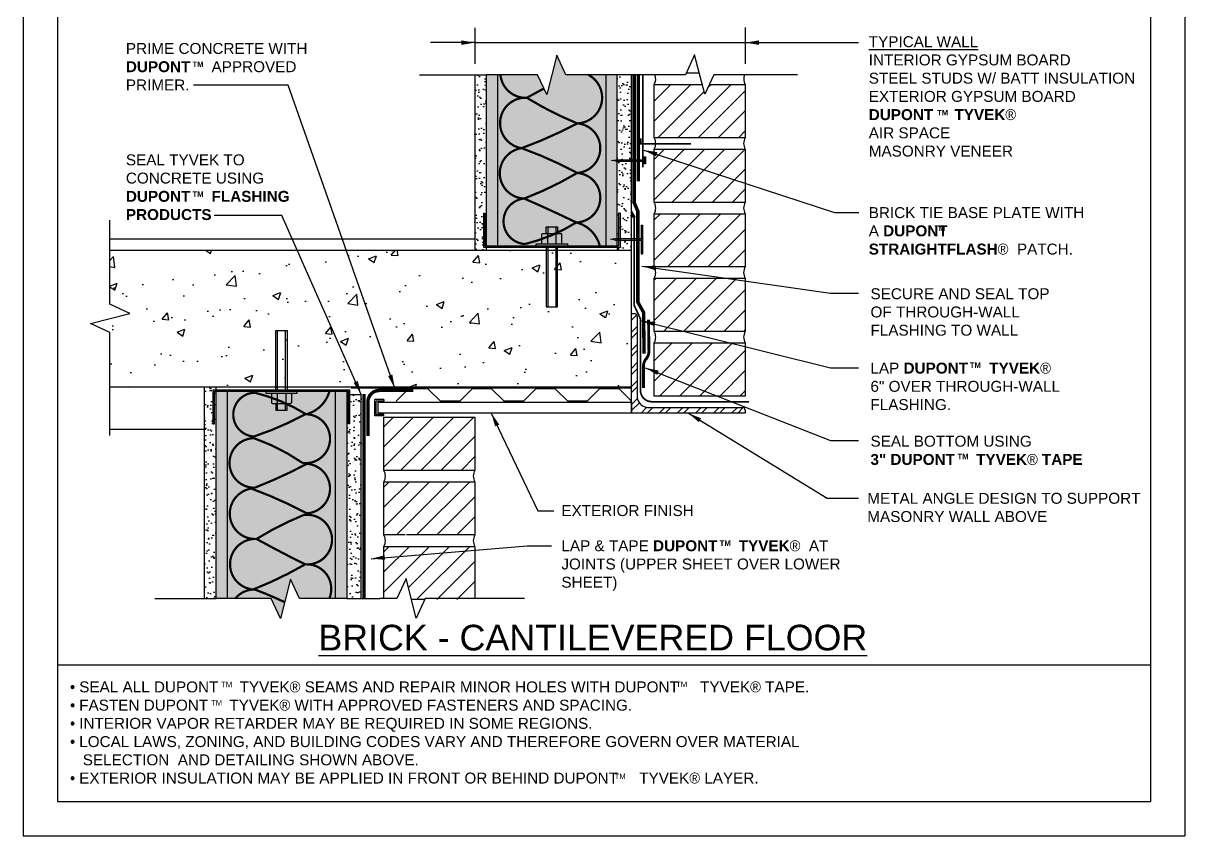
# Model space of a CAD drawing. Extents: x -26.6 to 51, y 0 to 66.
# Drawn here: x 0 to 51, y 0 to 35.7 of the extents above; entities that cross this region are included whole.
import ezdxf

# ---------------------------------------------------------------- set-up
doc = ezdxf.new("R2010")
doc.units = 0
doc.header["$LTSCALE"] = 1.5
doc.header["$MEASUREMENT"] = 0
doc.linetypes.add('DASHED', pattern=[0.75, 0.5, -0.25])
doc.layers.get('DEFPOINTS').update_dxf_attribs({"linetype": 'CONTINUOUS'})
for name, color, linetype in [('8X11-TTB$0$B', 5, 'CONTINUOUS'), ('BRICK', 13, 'CONTINUOUS'), ('CLADDING', 252, 'CONTINUOUS'), ('FLASHING', 124, 'CONTINUOUS'), ('INSULATION', 40, 'CONTINUOUS'), ('SEALANT', 252, 'CONTINUOUS'), ('STRAIGHTFLASH', 253, 'CONTINUOUS'), ('STRUCTURE', 252, 'CONTINUOUS'), ('STRUCTURE_SHADING', 254, 'CONTINUOUS'), ('TEXT', 7, 'CONTINUOUS'), ('TYVEK', 160, 'DASHED'), ('TYVEK_TAPE', 130, 'CONTINUOUS')]:
    doc.layers.add(name, color=color, linetype=linetype)
doc.styles.add('DETAILS', font='sanss___.ttf', dxfattribs={"height": 1})
doc.dimstyles.new('TYVEKDETAILS', dxfattribs={"dimscale": 6, "dimtxt": 1.5, "dimasz": 0.1, "dimexe": 0.75, "dimexo": 0.75, "dimgap": 0.75, "dimtad": 0, "dimtih": 1, "dimtoh": 1, "dimdec": 4, "dimzin": 0, "dimtxsty": 'DETAILS', "dimcen": 0.0625, "dimazin": 3, "dimtfac": 1, "dimtdec": 4, "dimtofl": 0, "dimtmove": 0, "dimatfit": 3, "dimtolj": 1, "dimtzin": 0})
pattern_1 = [(45, (46.9301, 13.55013), (-0.441942, 0.441942), [])]
pattern_2 = [(45, (46.9301, 13.6905), (-0.441942, 0.441942), [])]
pattern_3 = [(37.5, (46.9301, 11.6905), (-0.0157483, 0.481706), [0, -0.38, 0, -0.425, 0, -0.40625]), (7.5, (46.9301, 11.6905), (0.442444, 0.7055365), [0, -0.205, 0, -0.3425, 0, -0.13125]), (327.5, (46.6226, 11.6905), (0.7785355, 0.0014148), [0, -0.125, 0, -0.45, 0, -0.5875]), (317.5, (46.6226, 11.6905), (0.751532, 0.219419), [0, -0.0625, 0, -0.295, 0, -0.3375])]

msp = doc.modelspace()

# ---------------------------------------------------------------- hatches: boundary and pattern name
at = {"layer": 'BRICK', "linetype": 'CONTINUOUS'}
h = msp.add_hatch(dxfattribs=at)
h.set_pattern_fill('_USER', color=256, scale=0.625, angle=45, style=0, pattern_type=0)
h.set_pattern_definition([(45, (46.9301, 11.6905), (-0.441942, 0.441942), [])])
h.paths.add_polyline_path([(31.7, 32.966), (30.119, 32.966), (29.924, 32.542), (29.815, 32.966), (27.704, 32.966), (27.704, 30.632), (31.7, 30.632)])
h = msp.add_hatch(dxfattribs=at)
h.set_pattern_fill('_USER', color=256, scale=0.625, angle=45, style=0, pattern_type=0)
h.set_pattern_definition(pattern_1)
h.paths.add_polyline_path([(31.7, 30.132), (27.704, 30.132), (27.704, 27.799), (31.7, 27.799)])
h = msp.add_hatch(dxfattribs=at)
h.set_pattern_fill('_USER', color=256, scale=0.625, angle=45, style=0, pattern_type=0)
h.set_pattern_definition(pattern_1)
h.paths.add_polyline_path([(31.7, 27.299), (27.704, 27.299), (27.704, 24.966), (31.7, 24.966)])
h = msp.add_hatch(dxfattribs=at)
h.set_pattern_fill('_USER', color=256, scale=0.625, angle=45, style=0, pattern_type=0)
h.set_pattern_definition(pattern_1)
h.paths.add_polyline_path([(31.7, 24.466), (27.704, 24.466), (27.704, 22.132), (31.7, 22.132)])
h = msp.add_hatch(dxfattribs=at)
h.set_pattern_fill('_USER', color=256, scale=0.625, angle=45, style=0, pattern_type=0)
h.set_pattern_definition(pattern_1)
h.paths.add_polyline_path([(31.7, 21.632), (27.704, 21.632), (27.704, 19.299), (31.7, 19.299)])
h = msp.add_hatch(dxfattribs=at)
h.set_pattern_fill('_USER', color=256, scale=0.625, angle=45, style=0, pattern_type=0)
h.set_pattern_definition(pattern_2)
h.paths.add_polyline_path([(19.831, 18.367), (15.834, 18.367), (15.834, 16.034), (19.831, 16.034)])
h = msp.add_hatch(dxfattribs=at)
h.set_pattern_fill('_USER', color=256, scale=0.625, angle=45, style=0, pattern_type=0)
h.set_pattern_definition(pattern_2)
h.paths.add_polyline_path([(19.831, 15.534), (15.834, 15.534), (15.834, 13.2), (16.773, 13.2), (16.812, 13.285), (16.834, 13.2), (19.831, 13.2)])
h = msp.add_hatch(dxfattribs=at)
h.set_pattern_fill('_USER', color=256, scale=0.625, angle=45, style=0, pattern_type=0)
h.set_pattern_definition([(45, (46.9301, 10.85717), (-0.441942, 0.441942), [])])
h.paths.add_polyline_path([(16.812, 11.285), (17.047, 10.367), (19.831, 10.367), (19.831, 12.7), (15.834, 12.7), (15.834, 10.411), (16.409, 10.411)])
at = {"layer": 'SEALANT', "linetype": 'CONTINUOUS'}
msp.add_hatch(color=256, dxfattribs=at).paths.add_polyline_path([(26.706, 27.43), (26.706, 27.155), (26.869, 27.155)])
at = {"layer": 'STRUCTURE', "linetype": 'CONTINUOUS'}
h = msp.add_hatch(dxfattribs=at)
h.set_pattern_fill('AR-SAND', color=256, scale=0.25, style=0)
h.set_pattern_definition(pattern_3)
h.paths.add_polyline_path([(20.331, 33.399), (19.831, 33.399), (19.831, 25.7), (20.331, 25.7), (20.331, 25.825), (20.206, 25.825), (20.206, 27.325), (20.268, 27.325), (20.268, 25.888), (20.331, 25.888)])
h = msp.add_hatch(dxfattribs=at)
h.set_pattern_fill('AR-SAND', color=256, scale=0.25, style=0)
h.set_pattern_definition(pattern_3)
h.paths.add_polyline_path([(26.706, 33.399), (26.081, 33.399), (26.081, 27.843), (26.706, 27.843)])
h.paths.add_polyline_path([(26.706, 27.781), (26.081, 27.781), (26.081, 25.888), (26.143, 25.888), (26.143, 27.327), (26.206, 27.327), (26.206, 25.825), (26.081, 25.825), (26.081, 25.7), (26.706, 25.7)])
h = msp.add_hatch(dxfattribs=at)
h.set_pattern_fill('AR-CONC', color=256, scale=0.5, style=0)
h.set_pattern_definition([(50, (46.93, 11.6905), (3.5863, -0.31376), [0.375, -4.125]), (355, (46.93, 11.6905), (-0.69376, 3.76096), [0.3, -3.3]), (100.451, (47.229, 11.6644), (2.89255, 3.4472), [0.3187, -3.5057]), (46.184, (46.93, 12.6905), (5.3362, -0.8276), [0.5625, -6.1875]), (96.636, (47.375, 12.6215), (4.6733, 4.8706), [0.47805, -5.25856]), (351.184, (46.93, 12.6905), (4.6733, 4.8706), [0.45, -4.95]), (21, (47.43, 12.4405), (2.98454, -2.0131), [0.375, -4.125]), (326, (47.43, 12.4405), (1.21658, 3.62575), [0.3, -3.3]), (71.451, (47.6788, 12.2727), (4.20111, 1.61265), [0.3187, -3.5057]), (37.5, (46.9301, 11.6905), (0.0608, 1.66447), [0, -3.26, 0, -3.35, 0, -3.3125]), (7.5, (46.9301, 11.6905), (1.31535, 1.97206), [0, -1.91, 0, -3.185, 0, -1.2625]), (327.5, (45.8151, 11.6905), (2.669112, -0.112774), [0, -1.25, 0, -3.9, 0, -5.175]), (317.5, (45.315, 11.6905), (2.91593, 0.50052), [0, -1.625, 0, -2.59, 0, -3.675])])
edge = h.paths.add_edge_path()
edge.add_line((3.807, 19.445), (3.807, 22.083))
edge = h.paths.add_edge_path()
edge.add_line((3.807, 23.325), (3.807, 25.964))
edge = h.paths.add_edge_path()
edge.add_line((3.807, 22.083), (2.95, 22.478))
edge = h.paths.add_edge_path(flags=16)
edge.add_line((4.681, 22.922), (3.807, 23.325))
edge = h.paths.add_edge_path()
edge.add_line((2.95, 22.478), (4.681, 22.922))
edge = h.paths.add_edge_path()
edge.add_line((26.706, 25.7), (26.706, 19.7))
edge.add_line((3.807, 25.7), (26.706, 25.7))
edge.add_line((3.807, 19.7), (26.706, 19.7))
at = {"layer": 'STRUCTURE'}
h = msp.add_hatch(dxfattribs=at)
h.set_pattern_fill('ANSI32', color=256, scale=1.5, style=0)
h.set_pattern_definition([(45, (46.9301, 13.6905), (-0.397748, 0.397748), []), (45, (47.19526, 13.6905), (-0.397748, 0.397748), [])])
h.paths.add_polyline_path([(31.7, 18.673), (31.7, 18.548), (26.706, 18.548), (26.706, 21.7), (26.706, 21.7), (26.706, 21.7), (26.706, 22.922), (26.831, 22.922, -0.414213), (26.956, 22.797), (26.956, 19.298, 0.303402), (27.264, 18.836, 0.098268), (27.456, 18.798), (31.575, 18.798, -0.414214)])
at = {"layer": 'STRUCTURE', "linetype": 'CONTINUOUS'}
h = msp.add_hatch(dxfattribs=at)
h.set_pattern_fill('AR-SAND', color=256, scale=0.25, style=0)
h.set_pattern_definition(pattern_3)
h.paths.add_polyline_path([(8.464, 19.513), (8.401, 19.513), (8.401, 18.075), (8.339, 18.075), (8.339, 19.575), (8.464, 19.575), (8.464, 19.7), (7.964, 19.7), (7.964, 10.411), (8.464, 10.411)])
h = msp.add_hatch(dxfattribs=at)
h.set_pattern_fill('AR-SAND', color=256, scale=0.25, style=0)
h.set_pattern_definition(pattern_3)
h.paths.add_polyline_path([(14.839, 19.372), (14.339, 19.372), (14.339, 18.075), (14.276, 18.075), (14.276, 19.513), (14.214, 19.513), (14.214, 10.411), (14.839, 10.411), (14.839, 11.653), (14.495, 11.653), (14.287, 11.684), (14.495, 11.715), (14.839, 11.715), (14.839, 14.486), (14.495, 14.486), (14.287, 14.518), (14.495, 14.549), (14.839, 14.549)])
at = {"layer": 'STRUCTURE_SHADING', "linetype": 'CONTINUOUS'}
for points in [[(26.081, 25.888), (26.081, 33.399), (23.823, 33.399), (23.427, 34.256), (22.984, 32.525), (22.581, 33.399), (20.331, 33.399), (20.331, 25.888)], [(8.464, 10.411), (8.464, 19.513), (14.214, 19.513), (14.214, 10.411), (12.134, 10.411), (11.738, 11.267), (11.294, 9.537), (10.891, 10.411)]]:
    msp.add_hatch(color=256, dxfattribs=at).paths.add_polyline_path(points)

# ---------------------------------------------------------------- linework, layer by layer
at = {"layer": '8X11-TTB$0$B', "color": 7}
for p, q in [((1.5, 64.5), (1.5, 1.5)), ((49.5, 64.5), (49.5, 1.5)), ((1.5, 7.5), (49.5, 7.5)), ((1.5, 1.5), (49.5, 1.5))]:
    msp.add_line(p, q, dxfattribs=at)
at = {"layer": 'BRICK', "linetype": 'CONTINUOUS'}
for points in [[(29.687, 33.466), (29.108, 33.466)], [(30.119, 32.966), (31.7, 32.966), (31.7, 30.632), (27.704, 30.632), (27.704, 32.966), (29.815, 32.966)], [(19.831, 13.2), (16.834, 13.2)], [(15.834, 10.411), (15.834, 12.7), (19.831, 12.7), (19.831, 10.411)], [(17.631, 10.367), (17.047, 10.367)]]:
    msp.add_lwpolyline(points, dxfattribs=at)
for points in [[(31.667, 33.399, 0.233651), (31.7, 32.966)], [(16.773, 13.2), (15.834, 13.2), (15.834, 15.534), (19.831, 15.534), (19.831, 13.2, 0.274166), (19.831, 12.7)]]:
    msp.add_lwpolyline(points, format="xyb", dxfattribs=at)
for points in [[(31.7, 27.799), (27.704, 27.799), (27.704, 30.132), (31.7, 30.132)], [(31.7, 24.966), (27.704, 24.966), (27.704, 27.299), (31.7, 27.299)], [(31.7, 22.132), (27.704, 22.132), (27.704, 24.466), (31.7, 24.466)], [(31.7, 19.299), (27.704, 19.299), (27.704, 21.632), (31.7, 21.632)], [(19.831, 16.034), (15.834, 16.034), (15.834, 18.367), (19.831, 18.367)]]:
    msp.add_lwpolyline(points, close=True, dxfattribs=at)
for centre, start, end in [((27.282, 33.216), 329.3364, 21.9416), ((32.122, 33.216), 158.0585, 210.6636), ((27.282, 30.382), 329.3364, 30.6636), ((32.122, 30.382), 149.3364, 210.6636), ((27.282, 27.549), 329.3364, 30.6636), ((32.122, 27.549), 149.3364, 210.6636), ((27.282, 24.716), 329.3364, 30.6636), ((32.122, 24.716), 149.3364, 210.6636), ((27.282, 21.882), 329.3364, 30.6636), ((32.122, 21.882), 149.3364, 210.6636), ((15.413, 15.784), 329.3364, 30.6636), ((20.252, 15.784), 149.3364, 210.6636), ((15.413, 12.95), 329.3364, 30.6636)]:
    msp.add_arc(centre, 0.49, start, end, dxfattribs=at)
at = {"layer": 'CLADDING'}
for p, q in [((26.706, 22.922), (26.831, 22.922)), ((26.956, 22.797), (26.956, 19.298)), ((31.7, 19.299), (31.7, 19.299)), ((31.7, 18.548), (26.706, 18.548)), ((27.456, 18.798), (31.575, 18.798)), ((31.7, 18.673), (31.7, 18.548))]:
    msp.add_line(p, q, dxfattribs=at)
for centre, radius, start, end in [((26.831, 22.797), 0.125, 359.9999, 89.9999), ((27.455, 19.298), 0.5, 179.9999, 247.5116), ((27.456, 19.299), 0.501, 247.5116, 269.961), ((31.575, 18.673), 0.125, 359.9999, 89.9999)]:
    msp.add_arc(centre, radius, start, end, dxfattribs=at)
at = {"layer": 'DEFPOINTS'}
for p, q in [((0, 66), (0, 0)), ((51, 66), (51, 0)), ((0, 0), (51, 0))]:
    msp.add_line(p, q, dxfattribs=at)
at = {"layer": 'FLASHING', "const_width": 0.075}
for points in [[(27.203, 33.399), (27.203, 29.33)], [(27.122, 30.61), (27.122, 30.367), (29.327, 30.367)], [(26.83, 27.155), (26.83, 23.268)]]:
    msp.add_lwpolyline(points, dxfattribs=at)
at = {"layer": 'FLASHING'}
msp.add_lwpolyline([(26.83, 23.268, 0.075, 0.075, 0), (27.101, 22.682, 0.075, 0.075, 0), (27.101, 19.549, 0.075, 0.075, 0.414158), (27.601, 19.049, 0.075, 0.075, 0), (31.864, 19.048, 0.1, 0.1, 0)], format="xyseb", dxfattribs=at)
at = {"layer": 'INSULATION', "const_width": 0.0975}
for points in [[(25.316, 25.888, 0.274432), (24.286, 26.916, -0.078497), (22.036, 25.969, -0.9309), (21.999, 27.965, -0.00974), (24.286, 26.916, 0.950158), (24.324, 29.089, -0.042862), (21.999, 27.965, -0.91986), (21.886, 30.176, -0.036993), (24.324, 29.089, 0.932497), (24.324, 31.263, -0.033771), (21.886, 30.176, -0.955215), (22.111, 32.387, 0.039852), (24.324, 31.263, 0.773254), (24.806, 33.399)], [(20.953, 33.399, 0.401349), (22.111, 32.387, -0.004149), (22.86, 32.792)], [(13.439, 10.411, 0.55824), (12.382, 11.912, -0.036839), (10.094, 10.807, -0.978351), (10.244, 13.026, 0.011745), (12.382, 11.912, 1.122527), (12.307, 14.075, 0.042055), (10.244, 13.026, -0.955215), (10.019, 15.237, -0.033771), (12.457, 14.15, 0.932497), (12.457, 16.324, -0.02843), (10.169, 15.275, -1.006035), (10.132, 17.448, -0.065918), (12.269, 16.361, 1.071863), (12.382, 18.498, -0.044094), (10.132, 17.523, -0.965713), (10.169, 19.445, -0.078497), (12.419, 18.498, 0.271995), (13.445, 19.513)], [(11.478, 10.251, 0.0231), (10.169, 10.807, 0.232864), (9.313, 10.411)]]:
    msp.add_lwpolyline(points, format="xyb", dxfattribs=at)
at = {"layer": 'SEALANT', "linetype": 'CONTINUOUS'}
for p, q in [((26.869, 27.155), (26.706, 27.43)), ((26.706, 27.43), (26.706, 27.155)), ((26.869, 27.155), (26.706, 27.155))]:
    msp.add_line(p, q, dxfattribs=at)
at = {"layer": 'STRAIGHTFLASH', "linetype": 'CONTINUOUS', "const_width": 0.15}
msp.add_lwpolyline([(27.008, 28.717), (27.008, 33.399)], dxfattribs=at)
msp.add_lwpolyline([(15.135, 17.543), (15.135, 19.043, -0.414158), (15.635, 19.543), (17.135, 19.543)], format="xyb", dxfattribs=at)
at = {"layer": 'STRUCTURE'}
for p, q in [((17.404, 33.399), (20.331, 33.399)), ((19.831, 33.399), (19.831, 25.7)), ((20.331, 33.399), (20.331, 25.888)), ((20.831, 33.399), (20.831, 25.888)), ((25.581, 33.399), (25.581, 25.888)), ((26.706, 19.7), (26.706, 33.399)), ((33.989, 33.399), (30.319, 33.399)), ((25.823, 29.639), (26.031, 29.67)), ((26.031, 29.608), (25.823, 29.639)), ((26.031, 29.67), (27.256, 29.67)), ((26.031, 29.608), (27.256, 29.608)), ((27.256, 29.795), (27.318, 29.795)), ((27.256, 29.795), (27.256, 29.483)), ((27.287, 29.795), (27.287, 29.483)), ((27.318, 29.795), (27.318, 29.483)), ((27.318, 29.483), (27.256, 29.483)), ((20.206, 27.325), (20.206, 25.825)), ((20.206, 27.325), (20.268, 27.325)), ((20.268, 27.325), (20.268, 25.888)), ((26.206, 27.327), (26.143, 27.327)), ((26.143, 27.325), (26.143, 25.888)), ((26.206, 27.325), (26.206, 25.825)), ((23.031, 26.72), (23.031, 26.436)), ((23.381, 26.72), (23.381, 26.436)), ((27.129, 26.796), (27.129, 25.546)), ((27.129, 26.796), (27.192, 26.796)), ((27.16, 26.796), (27.16, 25.546)), ((27.192, 26.796), (27.192, 25.546)), ((3.807, 26.2), (19.831, 26.2)), ((25.786, 26.176), (25.994, 26.207)), ((25.994, 26.145), (25.786, 26.176)), ((25.994, 26.207), (27.129, 26.207)), ((25.994, 26.145), (27.129, 26.145)), ((3.807, 25.7), (26.706, 25.7)), ((20.206, 25.825), (26.206, 25.825)), ((20.268, 25.888), (20.331, 25.888)), ((20.331, 25.888), (26.081, 25.888)), ((20.331, 25.825), (20.331, 25.7)), ((22.956, 25.888), (22.956, 23.22)), ((23.031, 25.888), (23.031, 23.22)), ((23.381, 25.888), (23.381, 23.22)), ((23.456, 23.22), (23.456, 25.888)), ((26.081, 25.888), (26.143, 25.888)), ((26.081, 25.825), (26.081, 25.7)), ((27.129, 25.546), (27.192, 25.546)), ((22.956, 23.22), (23.456, 23.22)), ((26.706, 18.548), (26.706, 22.922)), ((11.089, 19.513), (11.089, 22.181)), ((11.089, 22.181), (11.589, 22.181)), ((11.164, 19.513), (11.164, 22.181)), ((11.514, 19.513), (11.514, 22.181)), ((11.589, 22.181), (11.589, 19.513)), ((3.807, 19.7), (26.706, 19.7)), ((7.964, 10.411), (7.964, 19.7)), ((8.339, 19.575), (14.339, 19.575)), ((8.339, 18.075), (8.339, 19.575)), ((8.401, 19.513), (8.464, 19.513)), ((8.401, 18.075), (8.401, 19.513)), ((8.464, 19.575), (8.464, 19.7)), ((8.964, 10.411), (8.964, 19.513)), ((13.714, 10.411), (13.714, 19.513)), ((14.214, 19.513), (14.276, 19.513)), ((14.276, 18.075), (14.276, 19.513)), ((14.339, 18.075), (14.339, 19.575)), ((11.164, 18.681), (11.164, 18.965)), ((11.514, 18.681), (11.514, 18.965)), ((14.339, 19.372), (14.839, 19.372)), ((14.839, 10.411), (14.839, 19.372)), ((15.834, 19.141), (15.437, 19.141)), ((15.437, 18.43), (15.437, 19.141)), ((15.834, 19.079), (15.5, 19.079)), ((15.5, 18.492), (15.5, 19.079)), ((26.706, 19.016), (15.564, 19.016)), ((15.564, 19.016), (15.564, 18.555)), ((15.834, 19.141), (15.834, 19.079)), ((26.706, 19.016), (26.706, 18.548)), ((14.339, 18.826), (14.276, 18.826)), ((15.834, 18.43), (15.437, 18.43)), ((15.834, 18.492), (15.5, 18.492)), ((26.706, 18.548), (15.564, 18.548)), ((15.834, 18.43), (15.834, 18.492)), ((8.339, 18.075), (8.401, 18.075)), ((14.339, 18.075), (14.276, 18.075)), ((5.782, 10.411), (8.464, 10.411)), ((14.839, 10.411), (15.651, 10.411)), ((22.015, 10.411), (17.651, 10.411))]:
    msp.add_line(p, q, dxfattribs=at)
at = {"layer": 'STRUCTURE', "linetype": 'CONTINUOUS'}
msp.add_line((7.964, 17.825), (3.807, 17.825), dxfattribs=at)
at = {"layer": 'STRUCTURE'}
for points in [[(26.081, 25.888), (26.081, 33.399), (23.823, 33.399), (23.427, 34.256), (22.984, 32.525), (22.581, 33.399), (20.331, 33.399)], [(29.48, 34.273), (29.077, 33.399), (26.081, 33.399)], [(29.924, 32.542), (29.48, 34.273)], [(30.319, 33.399), (29.924, 32.542)], [(22.956, 26.436), (22.956, 26.72), (23.456, 26.72), (23.456, 26.436)], [(22.518, 25.888), (22.518, 25.974), (23.893, 25.974), (23.893, 25.888)], [(8.464, 10.411), (8.464, 19.513), (14.214, 19.513), (14.214, 10.411), (12.134, 10.411), (11.738, 11.267), (11.294, 9.537), (10.891, 10.411), (8.464, 10.411)], [(10.651, 19.513), (10.651, 19.427), (12.026, 19.427), (12.026, 19.513)], [(11.089, 18.965), (11.089, 18.681), (11.589, 18.681), (11.589, 18.965)], [(16.812, 11.285), (16.409, 10.411), (15.651, 10.411)], [(17.256, 9.554), (16.812, 11.285)], [(14.214, 10.411), (14.839, 10.411)], [(17.651, 10.411), (17.256, 9.554)]]:
    msp.add_lwpolyline(points, dxfattribs=at)
at = {"layer": 'STRUCTURE', "linetype": 'CONTINUOUS'}
for points in [[(3.807, 23.325), (3.807, 27.012)], [(4.681, 22.922), (3.807, 23.325)], [(2.95, 22.478), (4.681, 22.922)], [(3.807, 22.083), (2.95, 22.478)], [(3.807, 17.57), (3.807, 22.083)]]:
    msp.add_lwpolyline(points, dxfattribs=at)
at = {"layer": 'STRUCTURE'}
for points in [[(22.768, 25.974), (22.768, 26.386, -0.414214), (22.818, 26.436), (23.593, 26.436)], [(23.018, 26.386, 0.414214), (22.968, 26.436)], [(23.068, 26.436, 0.414214), (23.018, 26.386), (23.018, 25.974)], [(23.393, 25.974), (23.393, 26.386, 0.414214), (23.343, 26.436)], [(23.643, 25.974), (23.643, 26.386, 0.414214), (23.593, 26.436)], [(10.901, 19.427), (10.901, 19.015, 0.414214), (10.951, 18.965), (11.726, 18.965)], [(11.151, 19.427), (11.151, 19.015, 0.414214), (11.201, 18.965)], [(11.526, 19.427), (11.526, 19.015, -0.414214), (11.476, 18.965)], [(11.776, 19.427), (11.776, 19.015, -0.414214), (11.726, 18.965)], [(11.101, 18.965, 0.414214), (11.151, 19.015)]]:
    msp.add_lwpolyline(points, format="xyb", dxfattribs=at)
for centre, start, end in [((23.443, 26.386), 90, 180), ((11.576, 19.015), 180, 270)]:
    msp.add_arc(centre, 0.05, start, end, dxfattribs=at)
at = {"layer": 'STRUCTURE_SHADING', "linetype": 'CONTINUOUS'}
msp.add_line((14.398, 19.662), (26.706, 19.662), dxfattribs=at)
at = {"layer": 'TEXT'}
for p, q in [((19.837, 33.884), (19.837, 35.453)), ((31.707, 33.884), (31.707, 35.473)), ((19.837, 34.808), (31.707, 34.808)), ((16.918, 19.612), (16.373, 19.066)), ((17.771, 19.612), (16.918, 19.612)), ((17.771, 19.612), (18.317, 19.066)), ((19.715, 19.612), (19.169, 19.066)), ((20.567, 19.612), (19.715, 19.612)), ((20.567, 19.612), (21.113, 19.066)), ((22.511, 19.612), (21.965, 19.066)), ((23.363, 19.612), (22.511, 19.612)), ((23.363, 19.612), (23.909, 19.066)), ((25.307, 19.612), (24.762, 19.066)), ((26.16, 19.612), (25.307, 19.612)), ((26.16, 19.612), (26.706, 19.066)), ((19.169, 19.066), (18.317, 19.066)), ((21.965, 19.066), (21.113, 19.066)), ((24.762, 19.066), (23.909, 19.066))]:
    msp.add_line(p, q, dxfattribs=at)
at = {"layer": 'TYVEK', "const_width": 0.15}
for points in [[(27.258, 21.156), (27.239, 22.964), (26.987, 23.42), (26.987, 27.404), (26.824, 27.79), (26.824, 33.399)], [(14.957, 19.384), (14.957, 10.41)]]:
    msp.add_lwpolyline(points, dxfattribs=at)
at = {"layer": 'TYVEK_TAPE', "const_width": 0.125}
for points in [[(27.353, 20.935), (27.327, 20.909, 0.198912), (27.473, 21.262), (27.455, 22.656)], [(27.353, 20.935), (27.38, 20.961, 0.198912), (27.233, 20.608), (27.235, 19.655)]]:
    msp.add_lwpolyline(points, format="xyb", dxfattribs=at)

# ---------------------------------------------------------------- texts
at = {"layer": 'TEXT', "style": 'DETAILS'}
for s, insert, char_height, width, attachment_point in [('PRIME CONCRETE WITH {\\fSansSerif|b1|i0|c2|p2;DUPONT}     APPROVED PRIMER.', (4.507, 34.792), 0.48, 10.15656, 1), ('{\\fArial|b0|i0|c0|p34;\\LTYPICAL WALL\\P}INTERIOR GYPSUM BOARD\\PSTEEL STUDS W/ BATT INSULATION\\PEXTERIOR GYPSUM BOARD\\P{\\fArial|b1|i0|c0|p34;DUPONT     TYVEK\\fSymbol|b0|i0|c2|p18;â }\\P{\\fArial|b0|i0|c0|p34;AIR SPACE\\PMASONRY VENEER}', (37.124, 35.089), 0.48, 12.59974, 1), ('SEAL TYVEK TO CONCRETE USING {\\fSansSerif|b1|i0|c2|p2;DUPONT}     {\\fSansSerif|b1|i0|c2|p2;FLASHING\\PPRODUCTS}', (4.507, 29.903), 0.48, 8.78255, 1), ('BRICK TIE BASE PLATE WITH  A {\\fSansSerif|b1|i0|c2|p2;DUPONT     STRAIGHTFLASH\\fSymbol|b0|i0|c2|p18;â}  PATCH.', (37.124, 27.588), 0.48, 10.15656, 1), ('LAP {\\fSansSerif|b1|i0|c2|p2;DUPONT     TYVEK\\fSymbol|b0|i0|c2|p18;â  }6" OVER THROUGH-WALL FLASHING. ', (37.199, 19.72), 0.48, 8.31837, 4), ('SEAL BOTTOM USING \\P{\\fSansSerif|b1|i0|c2|p2;3" DUPONT     TYVEK\\fSymbol|b0|i0|c2|p18;â \\fSansSerif|b1|i0|c2|p2;TAPE}', (37.201, 16.912), 0.48, 10.15656, 4), ('METAL ANGLE DESIGN TO SUPPORT MASONRY WALL ABOVE', (37.061, 15.05), 0.48, 12.9278, 1), ('EXTERIOR FINISH', (23.629, 14.511), 0.48, 12.9278, 1), ('LAP & TAPE {\\fArial|b1|i0|c0|p34;DUPONT     TYVEK\\fSymbol|b0|i0|c2|p18;â}  AT JOINTS (UPPER SHEET OVER LOWER SHEET)', (23.629, 12.967), 0.48, 12.9278, 1), ('{\\LBRICK - CANTILEVERED FLOOR }', (25.008, 9.26), 1.125, 37.17715, 2), ('{\\fSymbol|b0|i0|c2|p18;· }SEAL ALL DUPONT     TYVEK{\\fSymbol|b0|i0|c2|p18;â} SEAMS AND REPAIR MINOR HOLES WITH DUPONT     TYVEK{\\fSymbol|b0|i0|c2|p18;â} TAPE.\\P{\\fSymbol|b0|i0|c2|p18;· }FASTEN DUPONT     TYVEK{\\fSymbol|b0|i0|c2|p18;â} WITH APPROVED FASTENERS AND SPACING.\\P{\\fSymbol|b0|i0|c2|p18;· }INTERIOR VAPOR RETARDER MAY BE REQUIRED IN SOME REGIONS.\\P{\\fSymbol|b0|i0|c2|p18;· }LOCAL LAWS, ZONING, AND BUILDING CODES VARY AND THEREFORE GOVERN OVER MATERIAL \\P   SELECTION  AND DETAILING SHOWN ABOVE.\\P{\\fSymbol|b0|i0|c2|p18;· }EXTERIOR INSULATION MAY BE APPLIED IN FRONT OR BEHIND DUPONT     TYVEK{\\fSymbol|b0|i0|c2|p18;â} LAYER.', (2.055, 6.773), 0.48, 35.73533, 1), ('TM', (8.69, 6.757), 0.24, 16.62, 1), ('TM', (28.669, 6.766), 0.24, 16.62, 1), ('TM', (8.248, 5.954), 0.24, 16.62, 1), ('TM', (25.966, 2.729), 0.24, 16.62, 1)]:
    msp.add_mtext(s, dxfattribs=dict(at, insert=insert, char_height=char_height, width=width, attachment_point=attachment_point))
at = {"layer": 'TEXT', "attachment_point": 4, "style": 'DETAILS'}
for s, insert, char_height in [('{\\fSansSerif|b1|i0|c2|p2;TM}', (7.434, 33.856), 0.24), ('{\\fSansSerif|b1|i0|c2|p2;TM}', (40.128, 31.732), 0.24), ('{\\fSansSerif|b1|i0|c2|p2;TM}', (7.434, 28.157), 0.24), ('{\\fSansSerif|b1|i0|c2|p2;TM}', (39.994, 26.659), 0.24), ('SECURE AND SEAL TOP\\POF THROUGH-WALL \\PFLASHING TO WALL', (37.201, 22.984), 0.48), ('{\\fSansSerif|b1|i0|c2|p2;TM}', (41.561, 20.65), 0.24), ('{\\fSansSerif|b1|i0|c2|p2;TM}', (41.024, 16.643), 0.24), ('{\\fSansSerif|b1|i0|c2|p2;TM}', (30.58, 12.841), 0.24)]:
    msp.add_mtext(s, dxfattribs=dict(at, insert=insert, char_height=char_height))

# ---------------------------------------------------------------- leaders
at = {"layer": 'STRUCTURE_SHADING', "linetype": 'CONTINUOUS'}
msp.add_leader([(20.552, 18.548), (22.598, 14.255), (23.296, 14.255)], dimstyle='TYVEKDETAILS', override={"dimgap": 0.75, "dimtad": 0, "dimfxl": 0.18}, dxfattribs=at)
at = {"layer": 'TEXT'}
msp.add_leader([(19.837, 34.808), (17.881, 34.808)], dimstyle='TYVEKDETAILS', dxfattribs=at)
for points, override in [([(31.707, 34.808), (36.67, 34.808)], {"dimgap": 0.75, "dimtad": 0, "dimfxl": 3}), ([(16.313, 19.643), (11.638, 32.947), (7.477, 32.947)], {"dimfxl": 3}), ([(27.243, 30.095), (35.619, 27.36), (36.686, 27.36)], {"dimgap": 0.75, "dimtad": 0, "dimfxl": 3}), ([(14.839, 19.372), (11.353, 27.222), (8.379, 27.222)], {"dimfxl": 3}), ([(27.168, 25.004), (35.441, 23.807), (36.67, 23.807)], {"dimgap": 0.75, "dimtad": 0, "dimfxl": 3}), ([(27.151, 22.6), (35.441, 20.537), (36.67, 20.537)], {"dimgap": 0.75, "dimtad": 0, "dimfxl": 3}), ([(27.311, 20.54), (35.441, 17.342), (36.67, 17.341)], {"dimgap": 0.75, "dimtad": 0, "dimfxl": 3}), ([(29.203, 18.548), (35.3, 14.814), (36.67, 14.814)], {"dimgap": 0.75, "dimtad": 0, "dimfxl": 3}), ([(15.277, 12.16), (22.124, 12.731), (23.19, 12.731)], {"dimgap": 0.75, "dimtad": 0, "dimfxl": 3})]:
    msp.add_leader(points, dimstyle='TYVEKDETAILS', override=override, dxfattribs=at)

doc.saveas('drawing.dxf')
